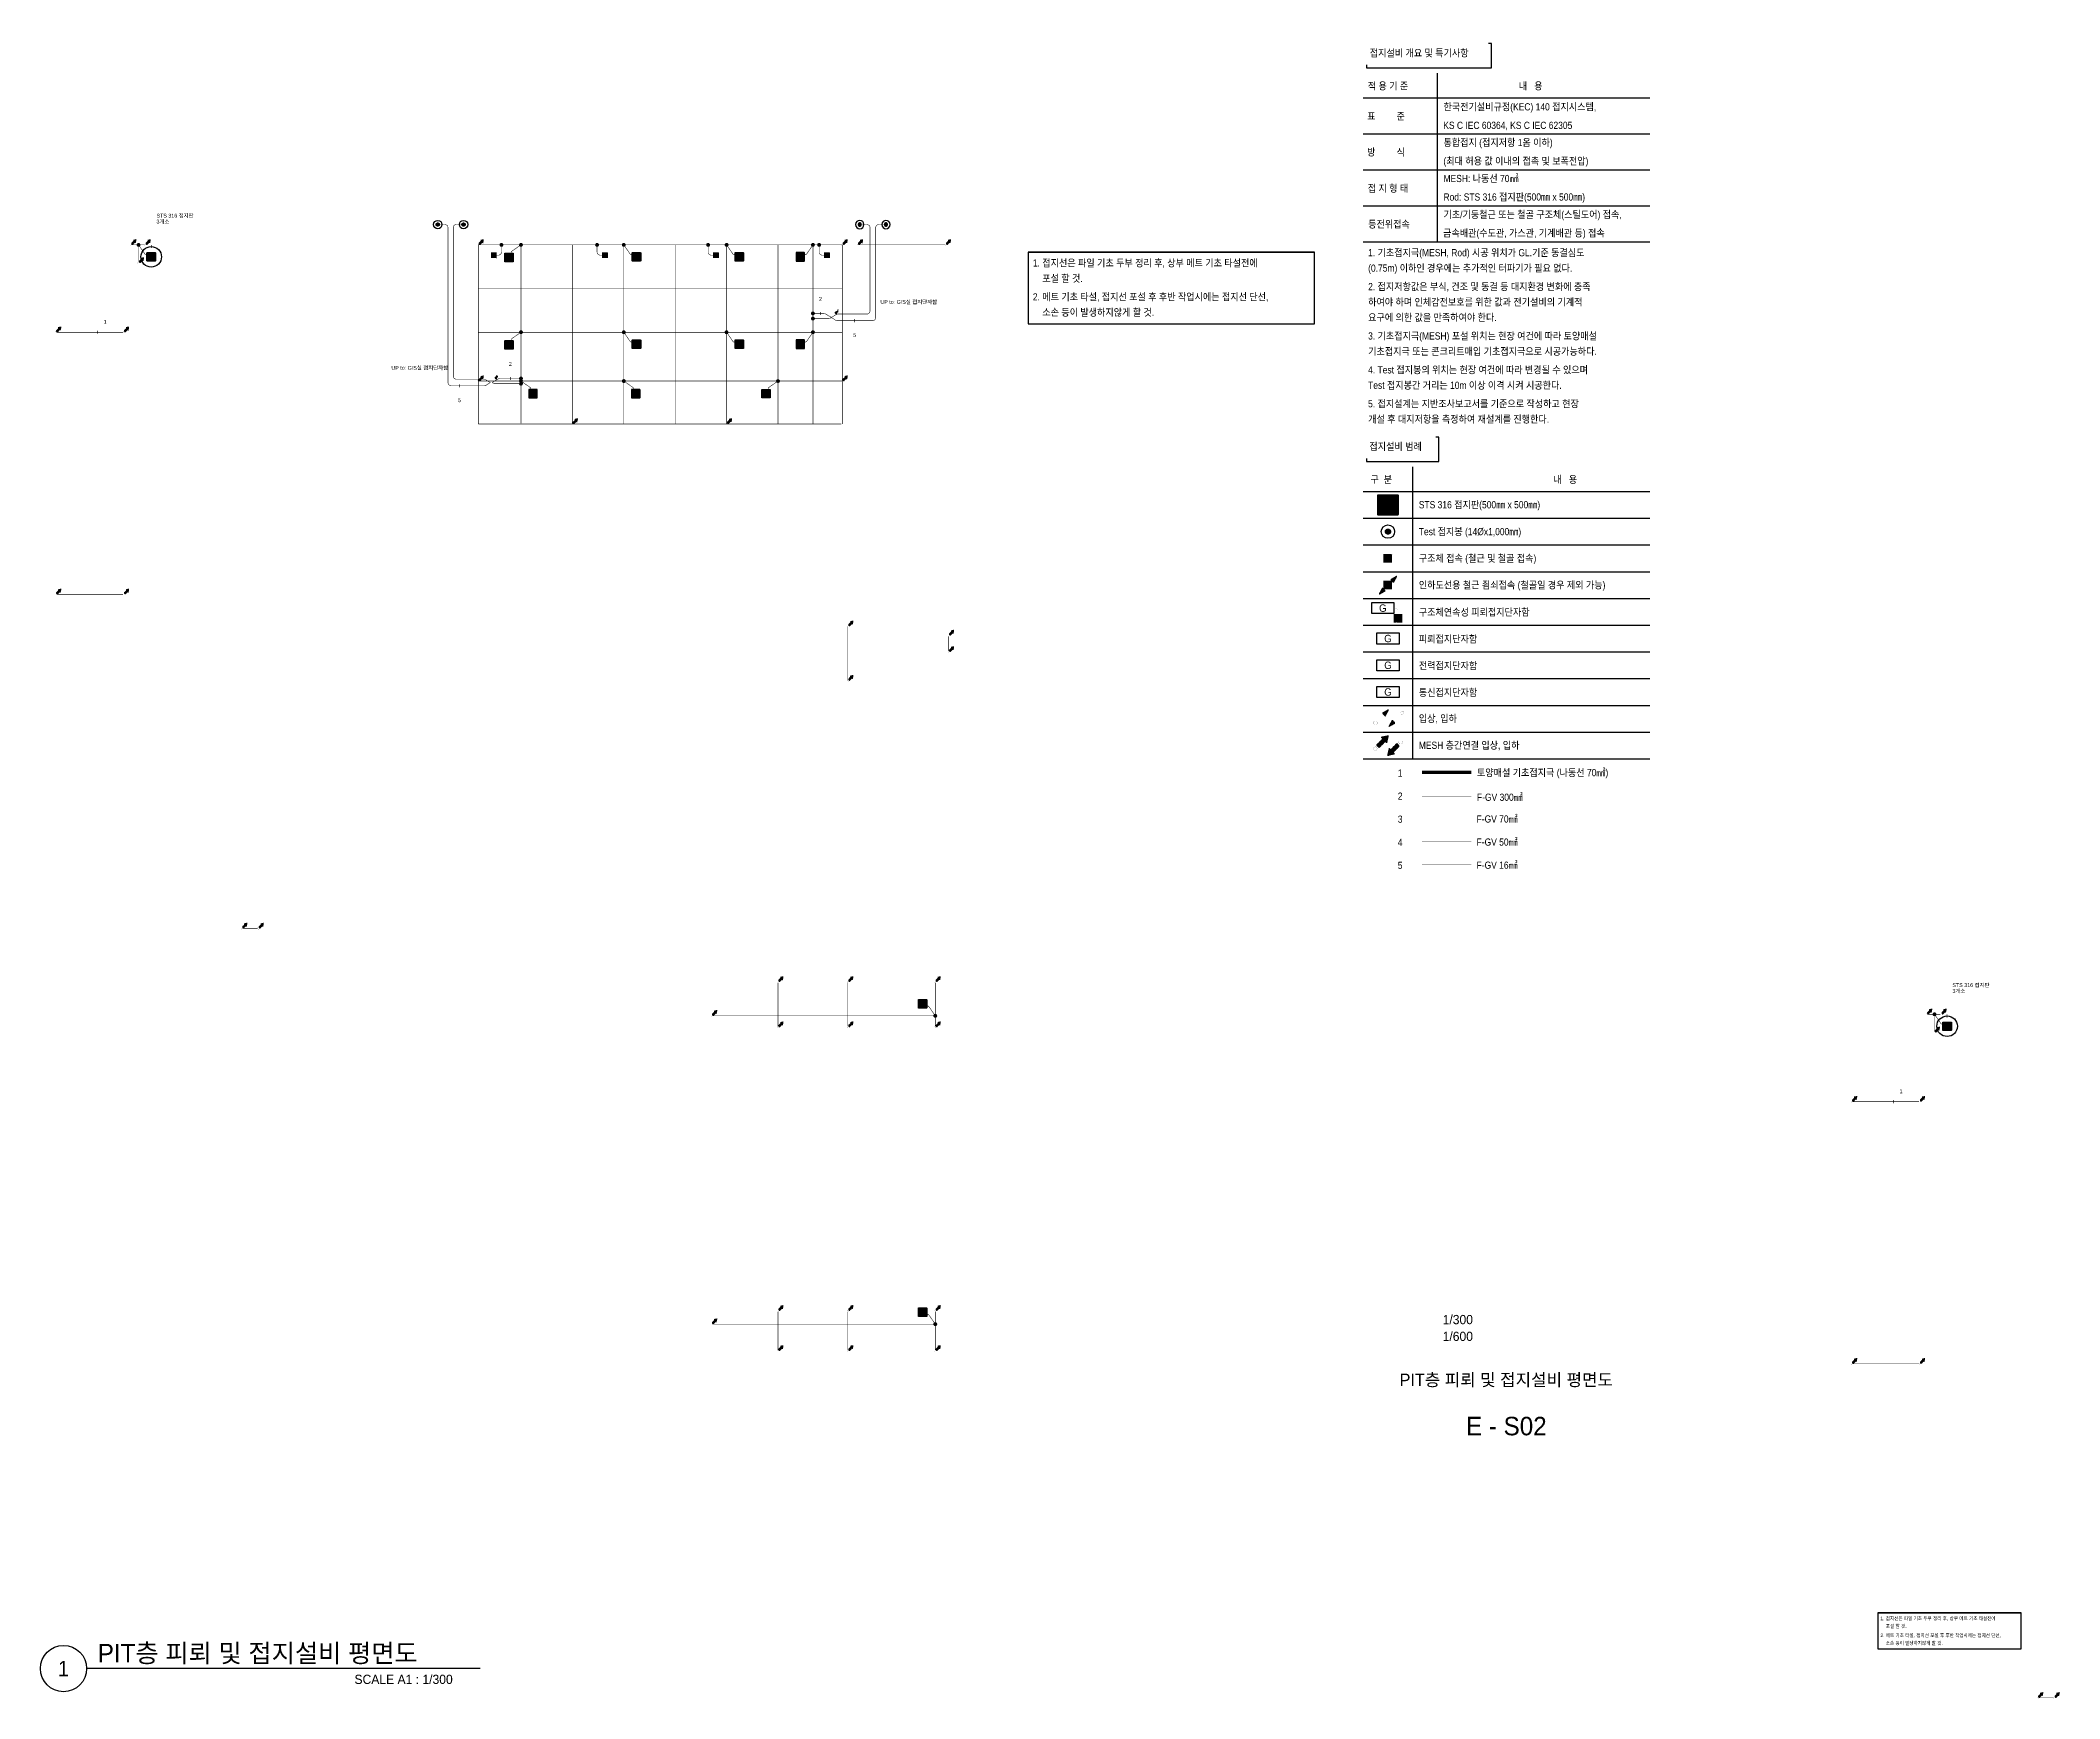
# Model space of a CAD drawing. Header units: millimetres. Extents: x 81900 to 502050, y -708375 to 1238700.
# Drawn here: x 90653 to 287073, y -704626 to -543300 of the extents above; entities that cross this region are included whole.
import ezdxf
from ezdxf.enums import TextEntityAlignment as Align

# ---------------------------------------------------------------- set-up
doc = ezdxf.new("R2010")
doc.units = ezdxf.units.MM
doc.header["$LTSCALE"] = 150
doc.set_wipeout_variables(frame=1)
for name, pattern in [('AM_ISO09W050', [22.5, 12, -1.5, 3, -1.5, 3, -1.5]), ('C2', [18.5, 13.5, -2, 1, -2]), ('HID', [2.3, 1.5, -0.8])]:
    doc.linetypes.add(name, pattern=pattern)
doc.layers.get('0').update_dxf_attribs({"lineweight": 0})
for name, color, linetype in [('------99 Grounding and Lightning', 3, 'Continuous'), ('------99 Grounding_Grounding Terminal Board_E', 3, 'Continuous'), ('------99 Grounding_Grounding Terminal Board_T', 2, 'Continuous'), ('------99 Grounding_Mesh', 6, 'Continuous'), ('-----09 E-WIRE-GV', 2, 'Continuous'), ('-----20 General Symbol', 3, 'Continuous'), ('-----29 Cable Schedule', 1, 'Continuous'), ('-----29 Indicator', 1, 'Continuous'), ('-----30 Text', 2, 'Continuous'), ('-----41 Drawing Title', 2, 'Continuous'), ('-----42 Drawing Number', 2, 'Continuous'), ('-----43 Drawing Scale', 3, 'Continuous')]:
    doc.layers.add(name, color=color, linetype=linetype)
doc.styles.add('ELEC', font='')
doc.styles.get('ELEC').set_extended_font_data('Dotum')
pattern_1 = [(180, (845852.563, 610254.6404), (-1e-14, -6.25), [])]

# ---------------------------------------------------------------- blocks, each defined once
blk = doc.blocks.new('STS 316 접지판')
blk.add_wipeout([(-254, -276), (-270, -270), (-276, -254), (-276, 254), (-270, 270), (-254, 276), (254, 276), (270, 270), (276, 254), (276, -254), (270, -270), (254, -276)])
h = blk.add_hatch(color=256)
h.dxf.hatch_style = 1
h.set_gradient(color1=(132, 132, 132), color2=(214, 214, 214), tint=1, name='SPHERICAL')
edge = h.paths.add_edge_path()
edge.add_line((-254, 276), (254, 276))
edge.add_arc((254, 254), 22.1, 0, 90, ccw=False)
edge.add_line((276, 254), (276, -254))
edge.add_arc((254, -254), 22.1, 270, 360, ccw=False)
edge.add_line((254, -276), (-254, -276))
edge.add_arc((-254, -254), 22.1, 180, 270, ccw=False)
edge.add_line((-276, -254), (-276, 254))
edge.add_arc((-254, 254), 22.1, 90, 180, ccw=False)
h.paths.add_polyline_path([(-169, 221), (169, 221, -0.668179), (173, 212), (-165, 212, -1.496606)], flags=16)
h.paths.add_polyline_path([(221, 169), (221, -169, -0.668179), (212, -173), (212, 165, -1.496606)], flags=16)
h.paths.add_polyline_path([(-173, -212), (165, -212, -1.496606), (169, -221), (-169, -221, -0.668179)], flags=16)
h.paths.add_polyline_path([(-221, 169, 0.022626), (-52, 0, 1.473564), (-43, 4, 0.045564)], flags=16)
h = blk.add_hatch(color=256)
h.set_gradient(color1=(255, 255, 255), tint=1, name='SPHERICAL')
edge = h.paths.add_edge_path()
edge.add_arc((-232, 232), 22.1, 0, 360)
edge = h.paths.add_edge_path()
edge.add_arc((-78, 249), 16.6, 0, 360)
edge = h.paths.add_edge_path()
edge.add_arc((78, 249), 16.6, 0, 360)
edge = h.paths.add_edge_path()
edge.add_arc((232, 232), 22.1, 0, 360)
edge = h.paths.add_edge_path()
edge.add_arc((249, -77), 16.6, 0, 360)
edge = h.paths.add_edge_path()
edge.add_arc((249, 77), 16.6, 0, 360)
edge = h.paths.add_edge_path()
edge.add_arc((-78, -249), 16.6, 0, 360)
edge = h.paths.add_edge_path()
edge.add_arc((78, -249), 16.6, 0, 360)
edge = h.paths.add_edge_path()
edge.add_arc((232, -232), 22.1, 0, 360)
edge = h.paths.add_edge_path()
edge.add_arc((-232, -232), 22.1, 0, 360)
edge = h.paths.add_edge_path()
edge.add_arc((-249, -77), 16.6, 0, 360)
edge = h.paths.add_edge_path()
edge.add_arc((-249, 77), 16.6, 0, 360)
edge = h.paths.add_edge_path()
edge.add_arc((0, 0), 22.1, 0, 360)
h = blk.add_hatch(color=256)
h.set_gradient(color1=(255, 255, 255), tint=1, name='SPHERICAL')
edge = h.paths.add_edge_path()
edge.add_arc((-249, -77), 16.6, 0, 360)
edge = h.paths.add_edge_path()
edge.add_arc((-249, 77), 16.6, 0, 360)
edge = h.paths.add_edge_path()
edge.add_arc((-232, 232), 22.1, 0, 360)
edge = h.paths.add_edge_path()
edge.add_arc((-78, 249), 16.6, 0, 360)
edge = h.paths.add_edge_path()
edge.add_arc((78, 249), 16.6, 0, 360)
edge = h.paths.add_edge_path()
edge.add_arc((0, 0), 22.1, 0, 360)
edge = h.paths.add_edge_path()
edge.add_arc((232, 232), 22.1, 0, 360)
h = blk.add_hatch(color=256)
h.set_gradient(color1=(132, 132, 132), one_color=1, tint=1, name='SPHERICAL')
edge = h.paths.add_edge_path()
edge.add_arc((0, 0), 22.1, 0, 360)
for points in [[(-254, 276), (254, 276, -0.414214), (276, 254), (276, -254, -0.414214), (254, -276), (-254, -276, -0.414214), (-276, -254), (-276, 254, -0.414214), (-254, 276, 0.033225)], [(-221, -169), (-221, 169, -0.668179), (-212, 173), (-43, 4, -0.414214), (-43, -4), (-212, -173, -0.668179), (-221, -169, -0.016281)], [(-169, 221), (169, 221, -0.668179), (173, 212), (4, 43, -0.414214), (-4, 43), (-173, 212, -0.668179), (-169, 221, -0.016281)], [(221, -169), (221, 169, 0.668179), (212, 173), (43, 4, 0.414214), (43, -4), (212, -173, 0.668179), (221, -169, 0.016281)], [(-169, -221), (169, -221, 0.668179), (173, -212), (4, -43, 0.414214), (-4, -43), (-173, -212, 0.668179), (-169, -221, 0.016281)]]:
    blk.add_lwpolyline(points, format="xyb")
for centre, radius in [((-249, 77), 16.6), ((-232, 232), 22.1), ((-78, 249), 16.6), ((0, 0), 22.1), ((78, 249), 16.6), ((232, 232), 22.1), ((249, 77), 16.6), ((-249, -77), 16.6), ((-232, -232), 22.1), ((-78, -249), 16.6), ((78, -249), 16.6), ((232, -232), 22.1), ((249, -77), 16.6)]:
    blk.add_circle(centre, radius)
blk = doc.blocks.new('구조체접속')
h = blk.add_hatch()
h.set_pattern_fill('ANGLE', color=1, scale=200)
h.set_pattern_definition([(0, (0, 0), (0, 55), [40, -15]), (90, (0, 0), (-55, 3e-15), [40, -15])])
h.paths.add_polyline_path([(168, 168), (-168, 168), (-168, -168), (168, -168)])
at = {"color": 1}
for p, q in [((166, 168), (168, 166)), ((-168, -166), (-166, -168))]:
    blk.add_line(p, q, dxfattribs=at)
at = {"color": 1, "const_width": 2}
blk.add_lwpolyline([(168, 168), (-168, 168), (-168, -168), (168, -168)], close=True, dxfattribs=at)
blk = doc.blocks.new("'인하도선용 수직철근 또는 철골")
h = blk.add_hatch()
h.set_pattern_fill('ANSI31', color=256, scale=50, angle=135)
h.set_pattern_definition(pattern_1)
h.paths.add_polyline_path([(291, 293), (180, 89), (88, 181)])
h = blk.add_hatch()
h.set_pattern_fill('ANSI31', color=256, scale=50, angle=135)
h.set_pattern_definition(pattern_1)
h.paths.add_polyline_path([(-291, -293), (-180, -89), (-88, -181)])
at = {"const_width": 3.93}
for points in [[(293, 293), (181, 88), (88, 181), (293, 293)], [(-293, -293), (-181, -88), (-88, -181), (-293, -293)]]:
    blk.add_lwpolyline(points, dxfattribs=at)
at = {"xscale": 0.8, "yscale": 0.8, "zscale": 0.8}
blk.add_blockref('구조체접속', (0, 0), dxfattribs=at)
blk = doc.blocks.new('입상입하1')
h = blk.add_hatch()
h.set_pattern_fill('ANSI31', color=256, scale=50, angle=135)
h.set_pattern_definition([(180, (845993.8846, 610394.13), (-1e-14, -6.25), [])])
h.paths.add_polyline_path([(432, 432), (321, 228), (229, 321)])
at = {"const_width": 3.93}
blk.add_lwpolyline([(0, 61, -1), (0, -61, -1), (0, 61)], format="xyb", dxfattribs=at)
for points in [[(43, 43), (275, 275)], [(434, 433), (322, 227), (229, 321), (434, 433)]]:
    blk.add_lwpolyline(points, dxfattribs=at)
blk = doc.blocks.new('입상입하2')
h = blk.add_hatch()
h.set_pattern_fill('ANSI31', color=256, scale=100, angle=135)
h.set_pattern_definition([(180, (0, 0), (-2e-14, -12.5), [])])
h.paths.add_polyline_path([(326, 242), (377, 192), (433, 433), (192, 377), (242, 326), (39, 124), (124, 39)])
at = {"const_width": 3.93}
blk.add_lwpolyline([(0, 61, -1), (0, -61, -1), (0, 61)], format="xyb", dxfattribs=at)
blk.add_lwpolyline([(377, 192), (326, 242), (124, 39), (39, 124), (242, 326), (192, 377), (433, 433)], close=True, dxfattribs=at)
blk = doc.blocks.new('A$Cbdca0f5f')
at = {"color": 0}
blk.add_lwpolyline([(-360, -360), (-360, 0), (360, 0), (360, -360)], close=True, dxfattribs=at)
at = {"color": 0, "style": 'ELEC'}
blk.add_text('G', height=240, dxfattribs=at).set_placement((0, -180), align=Align.MIDDLE)
blk = doc.blocks.new('구조체연속성 TEST 단자함')
at = {"const_width": 2}
blk.add_lwpolyline([(491, -200), (491, -100, 0.414214), (391, 0), (360, 0)], format="xyb", dxfattribs=at)
at = {"layer": '------99 Grounding_Grounding Terminal Board_E'}
blk.add_blockref('A$Cbdca0f5f', (0, 180), dxfattribs=at)
at = {"xscale": 0.8, "yscale": 0.8, "zscale": 0.8}
blk.add_blockref('구조체접속', (491, -334), dxfattribs=at)
blk = doc.blocks.new('접지봉')
at = {"linetype": 'HID', "ltscale": 200}
h = blk.add_hatch(color=256, dxfattribs=at)
h.dxf.hatch_style = 1
edge = h.paths.add_edge_path()
edge.add_arc((0, 0), 102, 0, 360)
blk.add_circle((0, 0), 271)
blk.add_circle((0, 0), 102, dxfattribs=at)
blk = doc.blocks.new('A13')
blk.add_lwpolyline([(-300, 0), (-300, 300), (300, 300), (300, 0)], close=True)
at = {"style": 'ELEC'}
blk.add_text('G', height=200, dxfattribs=at).set_placement((0, 150), align=Align.MIDDLE)
blk = doc.blocks.new('A$C8673a4d5')
blk.add_wipeout([(-32961, -46990), (-32961, -49363), (-32661, -49363), (-32661, -49663), (-25624, -49663), (-25624, -47290), (-25924, -47290), (-25924, -46990)]).dxf.layer = '-----29 Cable Schedule'
blk.add_wipeout([(-32961, -50192), (-5100, -50192), (-5100, -90305), (-32961, -90305)]).dxf.layer = '-----29 Cable Schedule'
at = {"layer": '-----29 Cable Schedule'}
blk.add_lwpolyline([(-32661, -49363), (-32661, -49663), (-25624, -49663), (-25624, -47290), (-25924, -47290)], dxfattribs=at)
blk.add_wipeout([(-32961, -46990), (-25924, -46990), (-25924, -49363), (-32961, -49363)]).dxf.layer = '-----29 Cable Schedule'
at = {"layer": '-----30 Text', "style": 'ELEC', "width": 0.9}
blk.add_text('접지설비 범례', height=700, dxfattribs=at).set_placement((-32369, -48206), align=Align.MIDDLE_LEFT)
for points in [[(-32961, -11903), (-5100, -11903), (-5100, -46690), (-32961, -46690)], [(-32961, -50193), (-5100, -50193), (-5100, -90306), (-32961, -90306)]]:
    blk.add_wipeout(points).dxf.layer = '-----29 Cable Schedule'
at = {"layer": '-----09 E-WIRE-GV', "color": 6, "linetype": 'AM_ISO09W050', "ltscale": 0.5, "const_width": 300}
blk.add_lwpolyline([(-27238, -79908), (-22438, -79908)], dxfattribs=at)
at = {"layer": '-----09 E-WIRE-GV', "color": 1, "linetype": 'C2', "ltscale": 0.5, "const_width": 30}
blk.add_lwpolyline([(-27238, -82304), (-22438, -82304)], dxfattribs=at)
at = {"layer": '-----09 E-WIRE-GV', "color": 3, "linetype": 'C2', "ltscale": 0.5, "const_width": 30}
blk.add_lwpolyline([(-27238, -84417), (-22438, -84417)], dxfattribs=at)
at = {"layer": '-----09 E-WIRE-GV', "color": 4, "linetype": 'C2', "ltscale": 0.5, "const_width": 30}
blk.add_lwpolyline([(-27238, -86664), (-22438, -86664)], dxfattribs=at)
at = {"layer": '-----09 E-WIRE-GV', "color": 2, "linetype": 'C2', "ltscale": 0.5, "const_width": 30}
blk.add_lwpolyline([(-27238, -88912), (-22438, -88912)], dxfattribs=at)
at = {"layer": '-----29 Cable Schedule'}
blk.add_line((-28161, -50193), (-28161, -78593), dxfattribs=at)
for points in [[(-32961, -52593), (-5100, -52593)], [(-32961, -55193), (-5100, -55193)], [(-32961, -57793), (-5100, -57793)], [(-32961, -60393), (-5100, -60393)], [(-32961, -62993), (-5100, -62993)], [(-32961, -65593), (-5100, -65593)], [(-32961, -68193), (-5100, -68193)], [(-32961, -70793), (-5100, -70793)], [(-32961, -73393), (-5100, -73393)], [(-32961, -75993), (-5100, -75993)], [(-32961, -78593), (-5100, -78593)]]:
    blk.add_lwpolyline(points, dxfattribs=at)
at = {"layer": '------99 Grounding and Lightning'}
for name, p, xscale, yscale, zscale in [('구조체접속', (-30561, -59093), 2.4, 2.4, 2.4), ("'인하도선용 수직철근 또는 철골", (-30561, -61693), 3, 3, 3), ('구조체연속성 TEST 단자함', (-31062, -63931), 3, 3, 3)]:
    blk.add_blockref(name, p, dxfattribs=dict(at, xscale=xscale, yscale=yscale, zscale=zscale))
at = {"layer": '------99 Grounding_Grounding Terminal Board_E', "xscale": 3, "yscale": 3, "zscale": 3}
for p in [(-30561, -66353), (-30561, -68953)]:
    blk.add_blockref('A$Cbdca0f5f', p, dxfattribs=at)
at = {"layer": '------99 Grounding_Grounding Terminal Board_T', "xscale": 3.6, "yscale": 3.6, "zscale": 3.6}
blk.add_blockref('A13', (-30561, -72633), dxfattribs=at)
at = {"layer": '-----20 General Symbol', "xscale": 3, "yscale": 3, "zscale": 3}
for name, p in [('입상입하1', (-31786, -75095)), ('입상입하2', (-31798, -77616))]:
    blk.add_blockref(name, p, dxfattribs=at)
at = {"layer": '-----20 General Symbol', "xscale": 3, "yscale": 3, "zscale": 3, "rotation": 179.9999999997969}
for name, p in [('입상입하1', (-29184, -74140)), ('입상입하2', (-29324, -76969))]:
    blk.add_blockref(name, p, dxfattribs=at)
at = {"layer": '-----30 Text', "style": 'ELEC', "width": 0.9}
for s, p in [('구  분', (-32253, -51408)), ('내   용', (-14473, -51422)), ('STS 316 접지판(500㎜ x 500㎜)', (-27561, -53875)), ('Test 접지봉 (14Øx1,000㎜)', (-27561, -56493)), ('구조체 접속 (철근 및 철골 접속)', (-27561, -59083)), ('인하도선용 철근 죔쇠접속 (철골일 경우 제외 가능)', (-27561, -61683)), ('구조체연속성 피뢰접지단자함', (-27561, -64331)), ('피뢰접지단자함', (-27561, -66931)), ('전력접지단자함', (-27561, -69531)), ('통신접지단자함', (-27561, -72131)), ('입상, 입하', (-27561, -74675)), ('MESH 층간연결 입상, 입하', (-27561, -77275)), ('토양매설 기초접지극 (나동선 70㎟)', (-21904, -79938)), ('F-GV 300㎟ ', (-21904, -82333)), ('F-GV 70㎟', (-21940, -84447)), ('F-GV 50㎟', (-21940, -86694)), ('F-GV 16㎟', (-21940, -88941))]:
    blk.add_text(s, height=700, dxfattribs=at).set_placement(p, align=Align.MIDDLE_LEFT)
for points, layer in [([(-32961, -11903), (-5100, -11903), (-5100, -46690), (-32961, -46690)], '-----29 Cable Schedule'), ([(-30090, -82689), (-30090, -81716), (-29247, -81229), (-28404, -81716), (-28404, -82689), (-29247, -83176)], '-----29 Indicator'), ([(-30090, -89431), (-30090, -88457), (-29247, -87970), (-28404, -88457), (-28404, -89431), (-29247, -89917)], '-----29 Indicator')]:
    blk.add_wipeout(points).dxf.layer = layer
at = {"layer": '-----29 Cable Schedule'}
for points in [[(-32961, -14303), (-5100, -14303)], [(-32961, -17803), (-5100, -17803)], [(-32961, -21303), (-5100, -21303)], [(-32961, -24803), (-5100, -24803)], [(-32961, -28303), (-5100, -28303)]]:
    blk.add_lwpolyline(points, dxfattribs=at)
at = {"layer": '------99 Grounding_Mesh', "xscale": 3.6, "yscale": 3.6, "zscale": 3.6}
blk.add_blockref('STS 316 접지판', (-30561, -53893), dxfattribs=at)
at = {"layer": '-----30 Text', "style": 'ELEC', "width": 0.9}
for s, p in [('적 용 기 준', (-32525, -13133)), ('내   용', (-17834, -13133)), ('표         준', (-32594, -16073)), ('한국전기설비규정(KEC) 140 접지시스템,', (-25161, -15165)), ('KS C IEC 60364, KS C IEC 62305', (-25182, -16965)), ('방         식', (-32594, -19573)), ('통합접지 (접지저항 1옴 이하)', (-25161, -18636)), ('(최대 허용 값 이내의 접촉 및 보폭전압)', (-25161, -20436)), ('접 지 형 태', (-32525, -23091)), ('MESH: 나동선 70㎟', (-25161, -22136)), ('Rod: STS 316 접지판(500㎜ x 500㎜)', (-25161, -23936)), ('기초/기둥철근 또는 철골 구조체(스틸도어) 접속,', (-25161, -25644)), ('등전위접속', (-32491, -26583)), ('금속배관(수도관, 가스관, 기계배관 등) 접속', (-25197, -27444)), ('1. 기초접지극(MESH, Rod) 시공 위치가 GL.기준 동결심도', (-32491, -29353)), ('(0.75m) 이하인 경우에는 추가적인 터파기가 필요 없다.', (-32491, -30853)), ('2. 접지저항값은 부식, 건조 및 동결 등 대지환경 변화에 충족', (-32491, -32653)), ('하여야 하며 인체감전보호를 위한 값과 전기설비의 기계적 ', (-32491, -34153)), ('요구에 의한 값을 만족하여야 한다.', (-32491, -35653)), ('3. 기초접지극(MESH) 포설 위치는 현장 여건에 따라 토양매설', (-32491, -37453)), ('기초접지극 또는 콘크리트매입 기초접지극으로 시공가능하다.', (-32491, -38953)), ('4. Test 접지봉의 위치는 현장 여건에 따라 변경될 수 있으며', (-32491, -40753)), ('Test 접지봉간 거리는 10m 이상 이격 시켜 시공한다.', (-32491, -42253)), ('5. 접지설계는 지반조사보고서를 기준으로 작성하고 현장 ', (-32491, -44053)), ('개설 후 대지저항을 측정하여 재설계를 진행한다.', (-32491, -45553))]:
    blk.add_text(s, height=700, dxfattribs=at).set_placement(p, align=Align.MIDDLE_LEFT)
for points, layer in [([(-32961, -8700), (-32961, -11074), (-32661, -11074), (-32661, -11374), (-20506, -11374), (-20506, -9000), (-20806, -9000), (-20806, -8700)], '-----29 Cable Schedule'), ([(-30090, -80442), (-30090, -79468), (-29247, -78982), (-28404, -79468), (-28404, -80442), (-29247, -80929)], '-----29 Indicator'), ([(-30090, -87183), (-30090, -86210), (-29247, -85723), (-28404, -86210), (-28404, -87183), (-29247, -87670)], '-----29 Indicator')]:
    blk.add_wipeout(points).dxf.layer = layer
at = {"layer": '-----29 Cable Schedule'}
blk.add_lwpolyline([(-32661, -11074), (-32661, -11374), (-20506, -11374), (-20506, -9000), (-20806, -9000)], dxfattribs=at)
at = {"layer": '------99 Grounding and Lightning', "xscale": 2.4, "yscale": 2.4, "zscale": 2.4}
blk.add_blockref('접지봉', (-30561, -56493), dxfattribs=at)
at = {"layer": '-----30 Text', "style": 'ELEC', "width": 0.9}
for s, p in [('1', (-29603, -79979)), ('5', (-29603, -88960))]:
    blk.add_text(s, height=700, dxfattribs=at).set_placement(p, align=Align.MIDDLE_LEFT)
blk.add_wipeout([(-30090, -84936), (-30090, -83963), (-29247, -83476), (-28404, -83963), (-28404, -84936), (-29247, -85423)]).dxf.layer = '-----29 Indicator'
for s, p in [('2', (-29603, -82226)), ('3', (-29603, -84465)), ('4', (-29603, -86713))]:
    blk.add_text(s, height=700, dxfattribs=at).set_placement(p, align=Align.MIDDLE_LEFT)
blk.add_wipeout([(-32961, -8700), (-20806, -8700), (-20806, -11074), (-32961, -11074)]).dxf.layer = '-----29 Cable Schedule'
at = {"layer": '-----29 Cable Schedule'}
blk.add_lwpolyline([(-25761, -11903), (-25761, -28303)], dxfattribs=at)
at = {"layer": '-----30 Text', "style": 'ELEC', "width": 0.9}
blk.add_text('접지설비 개요 및 특기사항', height=700, dxfattribs=at).set_placement((-32331, -9925), align=Align.MIDDLE_LEFT)
blk = doc.blocks.new('접속점 (본딩)')
h = blk.add_hatch(color=256)
h.dxf.hatch_style = 1
h.paths.add_polyline_path([(125, 0, 1), (-125, 0, 1)])
at = {"const_width": 2}
for points in [[(125, 0, 1), (-125, 0)], [(125, 0, -1), (-125, 0)]]:
    blk.add_lwpolyline(points, format="xyb", dxfattribs=at)
blk = doc.blocks.new('A$Ccb354d3c')
at = {"layer": '------99 Grounding_Mesh', "xscale": 1.5, "yscale": 1.5, "zscale": 1.5}
blk.add_blockref('STS 316 접지판', (1232, -1164), dxfattribs=at)
at = {"layer": '------99 Grounding_Mesh', "linetype": 'AM_ISO09W050', "ltscale": 0.12, "const_width": 50}
blk.add_lwpolyline([(619, -893), (0, 0)], dxfattribs=at)
blk.add_lwpolyline([(619, -893, 0.7141311), (884, -816)], format="xyb", dxfattribs=at)
at = {"layer": '------99 Grounding_Mesh', "xscale": 1.5, "yscale": 1.5, "zscale": 1.5}
blk.add_blockref('접속점 (본딩)', (0, 0), dxfattribs=at)

msp = doc.modelspace()

# ---------------------------------------------------------------- linework, layer by layer
at = {"layer": '------99 Grounding_Mesh', "linetype": 'AM_ISO09W050', "const_width": 50, "elevation": 0}
for points in [[(99527, -563195), (100780, -563195)], [(100204, -563195), (100204, -564881)], [(133254, -563195), (168654, -563195)], [(133254, -580615), (133254, -563195)], [(142404, -580615), (142404, -563195)], [(147404, -580615), (147404, -563195)], [(152404, -563195), (152404, -580615)], [(157404, -580615), (157404, -563195)], [(162404, -563195), (162404, -580615)], [(170227, -563195), (178630, -563195)], [(92227, -571695), (98680, -571695)], [(133254, -576445), (168654, -576445)], [(133254, -580615), (168580, -580615)], [(92227, -597195), (98680, -597195)], [(169204, -600369), (169204, -605521)], [(179005, -601269), (179002, -602721)], [(110327, -629695), (111780, -629695)], [(162406, -634969), (162406, -639221)], [(169204, -634969), (169204, -639221)], [(177704, -634969), (177704, -639221)], [(156027, -638195), (177704, -638195)], [(274224, -638050), (275476, -638050)], [(274900, -638050), (274900, -639736)], [(266924, -646550), (273376, -646550)], [(162404, -666969), (162404, -670721)], [(169204, -666969), (169204, -670721)], [(177704, -666969), (177704, -670721)], [(156027, -668195), (177704, -668195)], [(266924, -672050), (273376, -672050)], [(285024, -704550), (286476, -704550)], [(285024, -704550), (286476, -704550)]]:
    msp.add_lwpolyline(points, dxfattribs=at)
at = {"layer": '-----09 E-WIRE-GV', "color": 4, "linetype": 'C2', "ltscale": 0.1, "const_width": 50, "elevation": 0}
for points in [[(145300, -564196), (145106, -564196, -0.4142136), (144806, -563896), (144806, -563195)], [(156100, -564196), (155906, -564196, -0.4142136), (155606, -563896), (155606, -563195)]]:
    msp.add_lwpolyline(points, format="xyb", dxfattribs=at)
at = {"layer": '-----09 E-WIRE-GV', "color": 1, "linetype": 'C2', "ltscale": 0.3, "const_width": 50}
for points in [[(167596, -570249), (167005, -569904, 0.1327942), (166854, -569863), (165804, -569863)], [(167596, -570249), (167495, -570317, -0.1491823), (167327, -570368), (165804, -570368)]]:
    msp.add_lwpolyline(points, format="xyb", dxfattribs=at)
at = {"layer": '-----09 E-WIRE-GV', "color": 1, "linetype": 'C2', "ltscale": 0.3, "const_width": 50, "elevation": 0}
for points in [[(134604, -576581), (135194, -576236, -0.1327942), (135346, -576195), (137404, -576195)], [(134604, -576581), (134705, -576649, 0.1491823), (134872, -576700), (137404, -576700)]]:
    msp.add_lwpolyline(points, format="xyb", dxfattribs=at)
at = {"layer": '-----29 Cable Schedule'}
for points in [[(186728, -563903), (214588, -563903)], [(269401, -696295), (283332, -696295)]]:
    msp.add_lwpolyline(points, dxfattribs=at)
for points in [[(186728, -570890), (214588, -570890), (214588, -563903), (186728, -563903)], [(269401, -699788), (283332, -699788), (283332, -696295), (269401, -696295)]]:
    msp.add_lwpolyline(points, close=True, dxfattribs=at)
at = {"layer": '-----29 Indicator'}
msp.add_lwpolyline([(172303, -568770, 0, 0, 0), (168246, -568770, 0, 0, 0), (168246, -569449, 64.2, 64.2, 0), (168246, -569750, 0, 0, 0)], format="xyseb", dxfattribs=at)
at = {"layer": '-----29 Indicator', "elevation": 0}
for points in [[(96615, -570682, 0, 0, 0), (96231, -570682, 0, 0, 0), (96231, -571545, 64.2, 64.2, 0), (96231, -571845, 0, 0, 0)], [(130769, -575186, 0, 0, 0), (135009, -575186, 0, 0, 0), (135009, -575865, 64.2, 64.2, 0), (135009, -576166, 0, 0, 0)], [(271312, -645537, 0, 0, 0), (270927, -645537, 0, 0, 0), (270927, -646400, 64.2, 64.2, 0), (270927, -646700, 0, 0, 0)]]:
    msp.add_lwpolyline(points, format="xyseb", dxfattribs=at)
at = {"layer": '-----41 Drawing Title', "color": 7}
msp.add_line((133447, -701700), (95153, -701700), dxfattribs=at)
msp.add_circle((92903, -701700), 2250, dxfattribs=at)

# ---------------------------------------------------------------- block references
at = {"layer": '------99 Grounding and Lightning', "yscale": 1.5, "zscale": 1.5}
for name, p, xscale, rotation in [('접지봉', (129304, -561215), 1.5, 90.00000000000001), ('접지봉', (131814, -561215), 1.5, 90.00000000000001), ('접지봉', (170355, -561215), -1.5, 270), ('접지봉', (172908, -561215), -1.5, 270), ('접속점 (본딩)', (144806, -563195), -1.5, 180), ('접속점 (본딩)', (155606, -563195), -1.5, 180), ('구조체접속', (145554, -564195), 1.5, 269.9999999999999), ('구조체접속', (156354, -564195), 1.5, 269.9999999999999), ('접속점 (본딩)', (165804, -570368), -1.5, 180), ('접속점 (본딩)', (137404, -576195, 0), -1.5, 180), ('접속점 (본딩)', (137404, -576700, 0), -1.5, 180)]:
    msp.add_blockref(name, p, dxfattribs=dict(at, xscale=xscale, rotation=rotation))
at = {"layer": '-----20 General Symbol'}
for name, p, xscale, yscale, zscale in [('입상입하2', (133254, -563195), 1.2, 1.2, 1.2), ('입상입하2', (168654, -563195), 1.2, 1.2, 1.2), ('입상입하2', (170154, -563195, 0), 1.2, 1.2, 1.2), ('입상입하2', (178704, -563195, 0), 1.2, 1.2, 1.2), ('입상입하1', (167596, -570249), 1.5, 1.5, 1.5), ('입상입하2', (92154, -571695, 0), 1.2, 1.2, 1.2), ('입상입하2', (98754, -571695, 0), 1.2, 1.2, 1.2), ('입상입하2', (133254, -576445), 1.2, 1.2, 1.2), ('입상입하2', (168654, -576445), 1.2, 1.2, 1.2), ('입상입하2', (142404, -580615, 0), 1.2, 1.2, 1.2), ('입상입하2', (157404, -580615, 0), 1.2, 1.2, 1.2), ('입상입하2', (92154, -597195, 0), 1.2, 1.2, 1.2), ('입상입하2', (98754, -597195, 0), 1.2, 1.2, 1.2), ('입상입하2', (169204, -600295), 1.2, 1.2, 1.2), ('입상입하2', (179005, -601195), 1.2, 1.2, 1.2), ('입상입하2', (179002, -602795), 1.2, 1.2, 1.2), ('입상입하2', (169204, -605595), 1.2, 1.2, 1.2), ('입상입하2', (110254, -629695), 1.2, 1.2, 1.2), ('입상입하2', (111854, -629695), 1.2, 1.2, 1.2), ('입상입하2', (162404, -634895), 1.2, 1.2, 1.2), ('입상입하2', (169204, -634895), 1.2, 1.2, 1.2), ('입상입하2', (177704, -634895), 1.2, 1.2, 1.2), ('입상입하2', (155954, -638195), 1.2, 1.2, 1.2), ('입상입하2', (162404, -639295), 1.2, 1.2, 1.2), ('입상입하2', (169204, -639295), 1.2, 1.2, 1.2), ('입상입하2', (266850, -646550), 1.2, 1.2, 1.2), ('입상입하2', (273450, -646550), 1.2, 1.2, 1.2), ('입상입하2', (155954, -668195), 1.2, 1.2, 1.2), ('입상입하2', (162404, -666895), 1.2, 1.2, 1.2), ('입상입하2', (169204, -666895), 1.2, 1.2, 1.2), ('입상입하2', (162404, -670795), 1.2, 1.2, 1.2), ('입상입하2', (169204, -670795), 1.2, 1.2, 1.2), ('입상입하2', (177704, -670795), 1.2, 1.2, 1.2), ('입상입하2', (266850, -672050), 1.2, 1.2, 1.2), ('입상입하2', (273450, -672050), 1.2, 1.2, 1.2), ('입상입하2', (284950, -704550), 1.2, 1.2, 1.2), ('입상입하2', (284950, -704550), 1.2, 1.2, 1.2), ('입상입하2', (286550, -704550), 1.2, 1.2, 1.2), ('입상입하2', (286550, -704550), 1.2, 1.2, 1.2)]:
    msp.add_blockref(name, p, dxfattribs=dict(at, xscale=xscale, yscale=yscale, zscale=zscale))
at = {"layer": '-----29 Cable Schedule'}
msp.add_blockref('A$C8673a4d5', (252300, -534600), dxfattribs=at)

# ---------------------------------------------------------------- texts
at = {"layer": '-----30 Text', "style": 'ELEC', "width": 0.9}
for s, height, p in [('1. 접지선은 파일 기초 두부 정리 후, 상부 메트 기초 타설전에', 700, (187197, -564953)), ('    포설 할 것.', 700, (187197, -566453)), ('2. 메트 기초 타설, 접지선 포설 후 후반 작업시에는 접지선 단선,', 700, (187197, -568253)), ('    소손 등이 발생하지않게 할 것.', 700, (187197, -569753)), ('1. 접지선은 파일 기초 두부 정리 후, 상부 메트 기초 타설전에', 350, (269636, -696820)), ('2. 메트 기초 타설, 접지선 포설 후 후반 작업시에는 접지선 단선,', 350, (269636, -698470)), ('    포설 할 것.', 350, (269636, -697570)), ('    소손 등이 발생하지않게 할 것.', 350, (269636, -699220))]:
    msp.add_text(s, height=height, dxfattribs=at).set_placement(p, align=Align.MIDDLE_LEFT)
at = {"layer": '-----41 Drawing Title', "style": 'ELEC'}
msp.add_text('PIT층 피뢰 및 접지설비 평면도', height=1200, dxfattribs=at).set_placement((233250, -673610), align=Align.MIDDLE_CENTER)
at = {"layer": '-----41 Drawing Title', "color": 2, "style": 'ELEC'}
msp.add_text('PIT층 피뢰 및 접지설비 평면도', height=1800, dxfattribs=at).set_placement((96233, -701100))
at = {"layer": '-----41 Drawing Title', "color": 7, "style": 'ELEC'}
msp.add_text('1', height=1500, dxfattribs=at).set_placement((92903, -701700), align=Align.MIDDLE)
at = {"layer": '-----41 Drawing Title', "style": 'ELEC'}
msp.add_text('SCALE A1 : 1/300', height=900, dxfattribs=at).set_placement((130762, -703200), align=Align.RIGHT)
at = {"layer": '-----42 Drawing Number', "style": 'ELEC'}
msp.add_text('E - S02', height=1800, dxfattribs=at).set_placement((233250, -678110), align=Align.MIDDLE_CENTER)
at = {"layer": '-----43 Drawing Scale', "style": 'ELEC'}
for s, p in [('1/300', (227060, -668200)), ('1/600', (227060, -669830))]:
    msp.add_text(s, height=900, dxfattribs=at).set_placement(p)

# ---------------------------------------------------------------- wipeouts: each hides what was drawn before it
for points in [[(170227, -571788), (170227, -572193), (169876, -572396), (169525, -572193), (169525, -571788), (169876, -571585)], [(131062, -578120), (131062, -578525), (131414, -578728), (131765, -578525), (131765, -578120), (131414, -577917)]]:
    msp.add_wipeout(points).dxf.layer = '-----29 Indicator'

# ---------------------------------------------------------------- next in the draw order: linework, layer by layer
at = {"layer": '------99 Grounding_Mesh', "linetype": 'AM_ISO09W050', "const_width": 50, "elevation": 0}
for points in [[(168654, -580615), (168654, -563195)], [(133254, -571695), (168654, -571695)]]:
    msp.add_lwpolyline(points, dxfattribs=at)
at = {"layer": '-----29 Indicator'}
msp.add_lwpolyline([(169876, -571585, 0, 0, 0), (169876, -570722, 64.2, 64.2, 0), (169876, -570421, 0, 0, 0)], format="xyseb", dxfattribs=at)
at = {"layer": '-----29 Indicator', "elevation": 0}
msp.add_lwpolyline([(131414, -577917, 0, 0, 0), (131414, -577053, 64.2, 64.2, 0), (131414, -576753, 0, 0, 0)], format="xyseb", dxfattribs=at)

# ---------------------------------------------------------------- next in the draw order: block references
at = {"layer": '-----09 E-WIRE-GV'}
for p in [(100204, -563195), (147404, -563195, 0), (157404, -563195, 0), (274900, -638050)]:
    msp.add_blockref('A$Ccb354d3c', p, dxfattribs=at)
at = {"layer": '-----09 E-WIRE-GV', "xscale": -1, "rotation": 90}
msp.add_blockref('A$Ccb354d3c', (147404, -576445, 0), dxfattribs=at)
at = {"layer": '-----09 E-WIRE-GV'}
for p, rotation in [((162404, -576445, 0), 270), ((177704, -638195), 180), ((177704, -668195), 180)]:
    msp.add_blockref('A$Ccb354d3c', p, dxfattribs=dict(at, rotation=rotation))

# ---------------------------------------------------------------- next in the draw order: texts
at = {"layer": '-----30 Text', "style": 'ELEC'}
for p in [(169719, -571976), (131262, -578308)]:
    msp.add_text('5', height=375, dxfattribs=at).set_placement(p, align=Align.MIDDLE_LEFT)

# ---------------------------------------------------------------- next in the draw order: wipeouts: each hides what was drawn before it
for points in [[(166896, -568647), (166896, -568241), (166545, -568038), (166194, -568241), (166194, -568647), (166545, -568850)], [(172303, -568395), (178499, -568395), (178499, -569145), (172303, -569145)], [(130769, -574811), (124573, -574811), (124573, -575561), (130769, -575561)], [(136023, -574979), (136023, -574573), (136375, -574370), (136726, -574573), (136726, -574979), (136375, -575182)], [(271312, -645739), (271312, -645334), (271663, -645131), (272014, -645334), (272014, -645739), (271663, -645942)]]:
    msp.add_wipeout(points).dxf.layer = '-----29 Indicator'
msp.add_wipeout([(96615, -570884), (96615, -570479), (96967, -570276), (97318, -570479), (97318, -570884), (96967, -571087)]).translate(0, 0, 0).dxf.layer = '-----29 Indicator'

# ---------------------------------------------------------------- next in the draw order: linework, layer by layer
at = {"layer": '------99 Grounding_Mesh', "linetype": 'AM_ISO09W050', "const_width": 50, "elevation": 0}
for points in [[(137404, -580541), (137404, -563195)], [(165804, -580615), (165804, -563195)], [(168654, -567445), (133254, -567445)]]:
    msp.add_lwpolyline(points, dxfattribs=at)
at = {"layer": '-----09 E-WIRE-GV', "color": 2, "linetype": 'C2', "ltscale": 0.3, "const_width": 50}
for points in [[(134420, -576581), (134016, -576852, -0.1491823), (133849, -576903), (130604, -576903, -0.4142136), (130304, -576603), (130304, -561515, 0.4142136), (130004, -561215), (129304, -561215)], [(134420, -576581), (133937, -576299, 0.1327942), (133786, -576258), (131114, -576258, -0.4142136), (130814, -575958), (130814, -561515, -0.4142136), (131114, -561215), (131814, -561215)], [(167596, -570249), (167999, -570520, 0.1491823), (168166, -570571), (171608, -570571, 0.4142136), (171908, -570271), (171908, -561515, -0.4142136), (172208, -561215), (172908, -561215)], [(167596, -570249), (168078, -569967, -0.1327942), (168230, -569926), (171055, -569926, 0.4142136), (171355, -569626), (171355, -561515, 0.4142136), (171055, -561215), (170355, -561215)]]:
    msp.add_lwpolyline(points, format="xyb", dxfattribs=at)
at = {"layer": '-----29 Indicator', "elevation": 0}
for points in [[(101820, -560626, 0, 0, 0), (101436, -560626, 0, 0, 0), (101436, -563209, 64.2, 64.2, 0), (101436, -563510, 0, 0, 0)], [(136375, -575182, 0, 0, 0), (136375, -576045, 64.2, 64.2, 0), (136375, -576345, 0, 0, 0)], [(276517, -635481, 0, 0, 0), (276132, -635481, 0, 0, 0), (276132, -638064, 64.2, 64.2, 0), (276132, -638365, 0, 0, 0)]]:
    msp.add_lwpolyline(points, format="xyseb", dxfattribs=at)
at = {"layer": '-----29 Indicator'}
msp.add_lwpolyline([(166545, -568850, 0, 0, 0), (166545, -569713, 64.2, 64.2, 0), (166545, -570013, 0, 0, 0)], format="xyseb", dxfattribs=at)
for centre in [(101436, -564359), (276132, -639214)]:
    msp.add_circle(centre, 1000, dxfattribs=at)

# ---------------------------------------------------------------- next in the draw order: block references
at = {"layer": '------99 Grounding and Lightning', "xscale": -1.5, "yscale": 1.5, "zscale": 1.5, "rotation": 180}
msp.add_blockref('접속점 (본딩)', (165804, -569863), dxfattribs=at)
at = {"layer": '-----09 E-WIRE-GV'}
for p in [(147404, -571695, 0), (157404, -571695, 0)]:
    msp.add_blockref('A$Ccb354d3c', p, dxfattribs=at)
at = {"layer": '-----20 General Symbol'}
for name, p, xscale, yscale, zscale in [('입상입하2', (99454, -563195, 0), 1.2, 1.2, 1.2), ('입상입하2', (100854, -563195, 0), 1.2, 1.2, 1.2), ('입상입하2', (100204, -564955), 1.2, 1.2, 1.2), ('입상입하1', (134512, -576581), 1.5, 1.5, 1.5), ('입상입하2', (274150, -638050), 1.2, 1.2, 1.2), ('입상입하2', (275550, -638050), 1.2, 1.2, 1.2), ('입상입하2', (177704, -639295), 1.2, 1.2, 1.2), ('입상입하2', (274900, -639810), 1.2, 1.2, 1.2), ('입상입하2', (177704, -666895), 1.2, 1.2, 1.2)]:
    msp.add_blockref(name, p, dxfattribs=dict(at, xscale=xscale, yscale=yscale, zscale=zscale))

# ---------------------------------------------------------------- next in the draw order: texts
at = {"layer": '-----30 Text', "style": 'ELEC'}
for s, p in [('2', (166397, -568447)), ('UP to: GIS실 접지단자함', (172365, -568743)), ('1', (96815, -570685, 0)), ('UP to: GIS실 접지단자함', (124799, -575159)), ('2', (136223, -574779)), ('1', (271512, -645540))]:
    msp.add_text(s, height=375, dxfattribs=at).set_placement(p, align=Align.MIDDLE_LEFT)

# ---------------------------------------------------------------- next in the draw order: block references
at = {"layer": '-----09 E-WIRE-GV', "rotation": 270}
for p in [(137404, -563195, 0), (137404, -571695, 0)]:
    msp.add_blockref('A$Ccb354d3c', p, dxfattribs=at)
at = {"layer": '-----09 E-WIRE-GV', "xscale": -1}
for p in [(165804, -563195), (165804, -571695)]:
    msp.add_blockref('A$Ccb354d3c', p, dxfattribs=at)
at = {"layer": '-----09 E-WIRE-GV', "xscale": -1, "rotation": 90}
msp.add_blockref('A$Ccb354d3c', (137404, -576445, 0), dxfattribs=at)

# ---------------------------------------------------------------- next in the draw order: wipeouts: each hides what was drawn before it
for points in [[(101820, -560046), (105809, -560046), (105809, -561207), (101820, -561207)], [(276517, -634901), (280505, -634901), (280505, -636062), (276517, -636062)]]:
    msp.add_wipeout(points).dxf.layer = '-----29 Indicator'

# ---------------------------------------------------------------- next in the draw order: linework, layer by layer
at = {"layer": '-----09 E-WIRE-GV', "color": 4, "linetype": 'C2', "ltscale": 0.1, "const_width": 50, "elevation": 0}
for points in [[(135007, -564196), (135201, -564196, 0.4142136), (135501, -563896), (135501, -563195)], [(166900, -564196), (166706, -564196, -0.4142136), (166406, -563896), (166406, -563195)]]:
    msp.add_lwpolyline(points, format="xyb", dxfattribs=at)

# ---------------------------------------------------------------- next in the draw order: block references
at = {"layer": '------99 Grounding and Lightning', "yscale": 1.5, "zscale": 1.5}
for name, p, xscale, rotation in [('접속점 (본딩)', (135504, -563195), -1.5, 180), ('접속점 (본딩)', (166406, -563195), -1.5, 180), ('구조체접속', (134754, -564195), 1.5, 269.9999999999999), ('구조체접속', (167154, -564195), 1.5, 269.9999999999999)]:
    msp.add_blockref(name, p, dxfattribs=dict(at, xscale=xscale, rotation=rotation))

# ---------------------------------------------------------------- next in the draw order: texts
at = {"layer": '-----30 Text', "style": 'ELEC'}
for s, p in [('3개소', (101948, -560925, 0)), ('STS 316 접지판', (101948, -560353, 0)), ('3개소', (276644, -635780, 0)), ('STS 316 접지판', (276644, -635208, 0))]:
    msp.add_text(s, height=375, dxfattribs=at).set_placement(p, align=Align.MIDDLE_LEFT)

doc.saveas('drawing.dxf')
